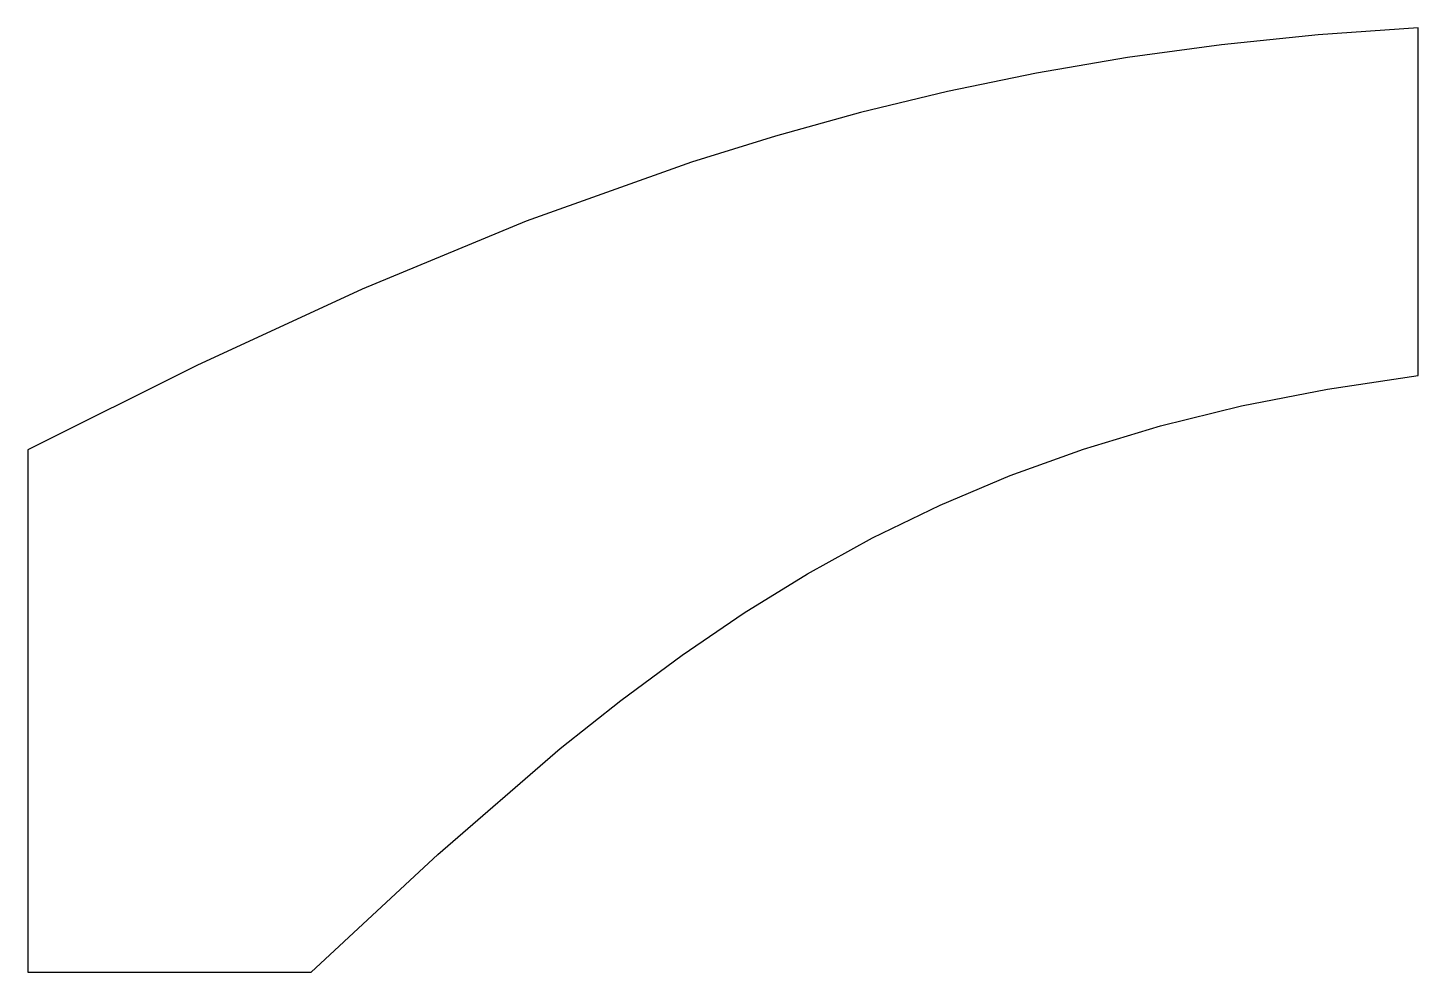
# Model space of a CAD drawing. Extents: x 0 to 80.4, y 0 to 54.6.
import ezdxf

# ---------------------------------------------------------------- set-up
doc = ezdxf.new("R2010")
doc.units = 0

msp = doc.modelspace()

# ---------------------------------------------------------------- linework, layer by layer
at = {"layer": 'Layer 1', "color": 4}
for p, q in [((74.580285, 54.165961), (68.988254, 53.589796)), ((80.361703, 54.572083), (74.580285, 54.165961)), ((80.361703, 34.481389), (80.361703, 54.572083)), ((68.988254, 53.589796), (63.566705, 52.848084)), ((63.566705, 52.848084), (58.296738, 51.945322)), ((58.296738, 51.945322), (53.15945, 50.886003)), ((53.15945, 50.886003), (48.135937, 49.674625)), ((48.135937, 49.674625), (43.207299, 48.315682)), ((43.207299, 48.315682), (38.354633, 46.81367)), ((38.354633, 46.81367), (28.801605, 43.398421)), ((28.801605, 43.398421), (19.325636, 39.464841)), ((19.325636, 39.464841), (9.775507, 35.048893)), ((9.775507, 35.048893), (0, 30.186543)), ((75.111096, 33.7002), (80.361703, 34.481389)), ((70.154583, 32.730515), (75.111096, 33.7002)), ((65.464906, 31.573472), (70.154583, 32.730515)), ((61.014811, 30.230209), (65.464906, 31.573472)), ((0, 30.186543), (0, 0)), ((56.777039, 28.701863), (61.014811, 30.230209)), ((52.724335, 26.989571), (56.777039, 28.701863)), ((48.829444, 25.094473), (52.724335, 26.989571)), ((45.065108, 23.017705), (48.829444, 25.094473)), ((41.404072, 20.760406), (45.065108, 23.017705)), ((37.819078, 18.323713), (41.404072, 20.760406)), ((34.282872, 15.708764), (37.819078, 18.323713)), ((30.768197, 12.916697), (34.282872, 15.708764)), ((23.694414, 6.805758), (30.768197, 12.916697)), ((16.379679, 0), (23.694414, 6.805758)), ((0, 0), (16.379679, 0))]:
    msp.add_line(p, q, dxfattribs=at)

doc.saveas('drawing.dxf')
